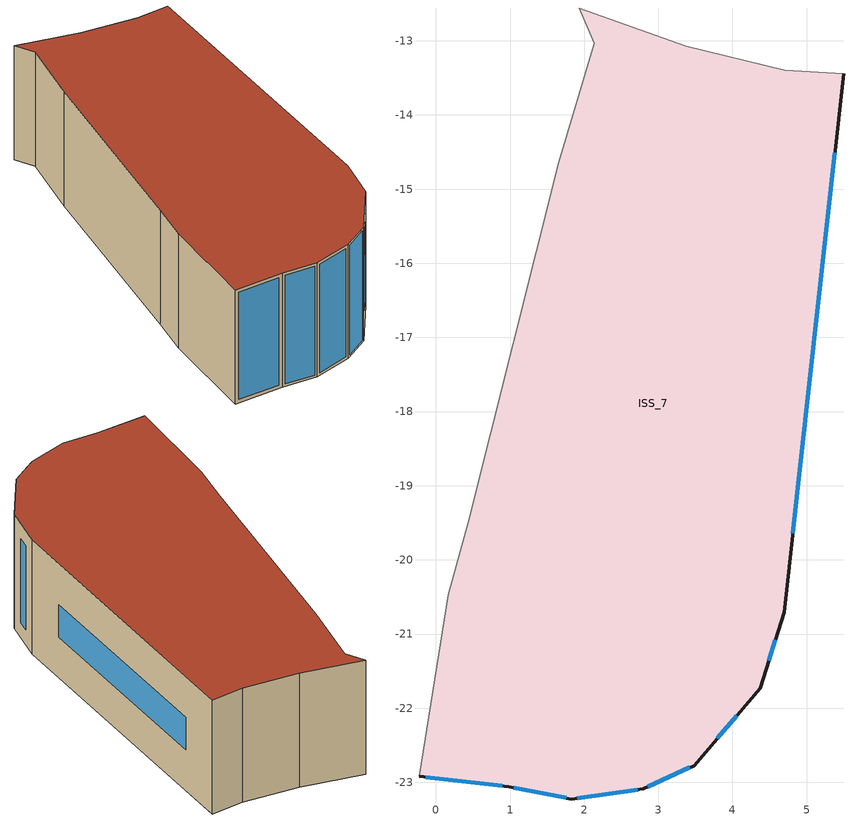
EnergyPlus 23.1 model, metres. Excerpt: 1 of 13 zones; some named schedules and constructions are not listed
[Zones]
ISS_7
 floor outside (90.1-2019 Nonresidential CZ 0 Exterior Floor (Mass)): -0.22,-22.92 0.16,-20.47 0.44,-19.49 1.65,-14.64 2.13,-13.04 1.93,-12.56 3.38,-13.07 4.71,-13.4 5.5,-13.44 4.7,-20.71 4.37,-21.73 3.48,-22.77 2.8,-23.09 1.83,-23.22 0.98,-23.06 z9
 wall outside (90.1-2019 Nonresidential CZ 0 Exterior Wall (Mass)): -0.22,-22.92 0.98,-23.06 1.83,-23.22 2.8,-23.09 3.48,-22.77 4.37,-21.73 4.7,-20.71 5.5,-13.44 z9:12
 wall to ISS_0 (Interior Partition (Mass)_FLIPPED): 5.5,-13.44 4.71,-13.4 3.38,-13.07 1.93,-12.56 2.13,-13.04 1.65,-14.64 0.44,-19.49 z9:12
 wall to ISS_11 (Interior Partition (Mass)): 0.44,-19.49 0.16,-20.47 -0.22,-22.92 z9:12
 window (90.1-2019 Nonresidential CZ 0 Glazing (Operable)): -0.13,-22.93 0.89,-23.05 z9.09:11.91; 1.05,-23.07 1.76,-23.21 z9.07:11.93; 1.9,-23.21 2.72,-23.1 z9.08:11.92; 2.85,-23.06 3.43,-22.8 z9.06:11.94; 3.8,-22.41 4.06,-22.1 z9.48:11.52; 4.49,-21.36 4.58,-21.08 z9.39:11.61; 4.81,-19.64 5.38,-14.51 z10.07:10.93
 roof outside (90.1-2019 Nonresidential CZ 0 Exterior Roof (Mass)): -0.22,-22.92 0.98,-23.06 1.83,-23.22 2.8,-23.09 3.48,-22.77 4.37,-21.73 4.7,-20.71 5.5,-13.44 4.71,-13.4 3.38,-13.07 1.93,-12.56 2.13,-13.04 1.65,-14.64 0.44,-19.49 0.16,-20.47 z12
[Schedule:Week:Daily]
NatVentAvail_ISS_7_11: 47c5d768-7b4a-48a1-808d-429495cd01bc, f7772115-8a17-4abc-aca6-0985ffa1d231, b4131f45-e422-40ec-b2a9-956249e4f700, 338b2587-ee57-4e5b-acb7-2cda7bef30c7, 30954edf-17c5-43a4-9fbb-cfd349146233, fe036796-60d1-4e3b-a834-0a3b108878d4, 5508df6a-9fa0-4c98-a0a9-b120a6e6ca85, 47c5d768-7b4a-48a1-808d-429495cd01bc, 47c5d768-7b4a-48a1-808d-429495cd01bc, 47c5d768-7b4a-48a1-808d-429495cd01bc, 47c5d768-7b4a-48a1-808d-429495cd01bc, 47c5d768-7b4a-48a1-808d-429495cd01bc
NatVentAvail_ISS_7_12: 9e4de668-5c0b-4b18-9f84-43340eb7de64, 3fc7e13c-ba9b-4abf-ad62-5d9c6ae2b19f, 69fd0356-41ca-4566-a63a-875f57287f07, 0f72afe0-3d0d-43cd-bc86-6d366968bbdb, f0756c80-633d-445f-9ada-2880c47accb9, 58a8699a-92a3-475c-a43f-aee051d475cb, a5c75578-db00-4035-a6bd-12d8859ee814, 9e4de668-5c0b-4b18-9f84-43340eb7de64, 9e4de668-5c0b-4b18-9f84-43340eb7de64, 9e4de668-5c0b-4b18-9f84-43340eb7de64, 9e4de668-5c0b-4b18-9f84-43340eb7de64, 9e4de668-5c0b-4b18-9f84-43340eb7de64
NatVentAvail_ISS_7_13: 5668b15e-3178-4749-bdce-f16cad26c077, 43f57ed7-353c-49a5-95b1-fadbab51cf42, 9c120ee9-6e99-46a1-92c9-47147dbc7031, b718a5fb-b2a5-4edc-9616-2dbcbbb84562, 153a99d2-cb69-4770-80c4-b636431e560e, 7b7c670e-dffa-4387-a918-eb8090e016c5, 4ba70f92-26a1-4e22-ae9b-21b3a8cbfbc0, 5668b15e-3178-4749-bdce-f16cad26c077, 5668b15e-3178-4749-bdce-f16cad26c077, 5668b15e-3178-4749-bdce-f16cad26c077, 5668b15e-3178-4749-bdce-f16cad26c077, 5668b15e-3178-4749-bdce-f16cad26c077
NatVentAvail_ISS_7_14: 88ea5642-9558-4173-b52e-b72fd2a468fe, 7b0d70b4-6d3a-40d1-8645-cbeeba61a406, 91a15d1b-25b0-426a-999b-bde4fc834830, 8c6a5d82-2695-4c12-a2d9-937649744301, 5bb90e3b-6f0c-4724-a28a-9f01b1babb02, 70ed6a4c-85b4-46e2-b93d-c81f16dce1f6, 867d212e-9d6f-4428-ab79-ae34f15dca9c, 88ea5642-9558-4173-b52e-b72fd2a468fe, 88ea5642-9558-4173-b52e-b72fd2a468fe, 88ea5642-9558-4173-b52e-b72fd2a468fe, 88ea5642-9558-4173-b52e-b72fd2a468fe, 88ea5642-9558-4173-b52e-b72fd2a468fe
NatVentAvail_ISS_7_15: b7af9413-87d1-46bc-b3f9-c667b2052c9e, 269739aa-2d40-4877-9c61-5931b6ada25a, 7b914f22-7571-4aa1-ad53-4029426c74f7, 158876e2-13fd-4787-95ae-b86d372af880, 8e09e956-a7c9-41fd-ae93-b76491330efa, ad12a31f-083f-4236-bb79-d1e0870e19c1, 36a0acb6-d152-45fe-87a6-d6e7103a6972, b7af9413-87d1-46bc-b3f9-c667b2052c9e, b7af9413-87d1-46bc-b3f9-c667b2052c9e, b7af9413-87d1-46bc-b3f9-c667b2052c9e, b7af9413-87d1-46bc-b3f9-c667b2052c9e, b7af9413-87d1-46bc-b3f9-c667b2052c9e
NatVentAvail_ISS_7_16: cf3db2ff-82b6-488a-930d-133dbca2a297, d93b1293-4c19-4e22-a9a3-3eac806f7c1d, ac425b5f-9c42-4b8b-a498-5879e9bbcc94, a25a4507-8ff0-4e3c-92b1-267f2caeeb71, 5383cc17-6933-44ea-a498-ab2884f15de2, 9bfe174b-c2ed-4b65-a708-190e6d7b11fb, 4fd26251-b100-4953-a9ab-f1e24601d18a, cf3db2ff-82b6-488a-930d-133dbca2a297, cf3db2ff-82b6-488a-930d-133dbca2a297, cf3db2ff-82b6-488a-930d-133dbca2a297, cf3db2ff-82b6-488a-930d-133dbca2a297, cf3db2ff-82b6-488a-930d-133dbca2a297
NatVentAvail_ISS_7_17: f9e61ab1-7728-4d9d-8fe1-b24739b5c8d6, 813cbcb4-7a41-4a84-aec9-93c30a024dbd, 1a5d8876-3cc7-41a9-ba43-12e516d83989, 647e0f2c-778a-4d61-86bf-7f667cec723d, 2aae2edc-2d57-4e3d-973a-0211336ac020, 8d9c377b-d2ea-40e4-b66c-fc3d273aebea, cd556942-927f-4c86-bcef-3c459adf4f8e, f9e61ab1-7728-4d9d-8fe1-b24739b5c8d6, f9e61ab1-7728-4d9d-8fe1-b24739b5c8d6, f9e61ab1-7728-4d9d-8fe1-b24739b5c8d6, f9e61ab1-7728-4d9d-8fe1-b24739b5c8d6, f9e61ab1-7728-4d9d-8fe1-b24739b5c8d6
NatVentAvail_ISS_7_18: b58c5377-15d9-410f-a4cc-43822df6d4e0, 9e2eb322-e243-4a27-926a-d4e3defd8a08, 788a1496-81b9-4997-b196-09e885b656f9, b58c5377-15d9-410f-a4cc-43822df6d4e0, 6d0910fa-c984-4a92-8021-bbf9d67b93f9, a471a66b-f89d-442f-a9a8-48da8b7d5403, febc458f-bbc7-462c-85b9-881f4c73ab04, b58c5377-15d9-410f-a4cc-43822df6d4e0, b58c5377-15d9-410f-a4cc-43822df6d4e0, b58c5377-15d9-410f-a4cc-43822df6d4e0, b58c5377-15d9-410f-a4cc-43822df6d4e0, b58c5377-15d9-410f-a4cc-43822df6d4e0
NatVentAvail_ISS_7_19: a7a8551e-96d3-4fd6-bb0b-fe4ca2dd1986, f8c08b89-5adf-4e28-9409-8752b177d4a8, 524d0afd-2120-4997-92f0-2e86d4c74bf0, 94648f1a-2b8a-4c93-b626-513551805e1d, b85dd538-4fec-4d5e-8158-b1e68b90bbd8, 5b19d2b6-01c4-4e15-9780-7f20e980e38a, dd98143e-ec58-487d-9c8f-1bedbff18c8e, a7a8551e-96d3-4fd6-bb0b-fe4ca2dd1986, a7a8551e-96d3-4fd6-bb0b-fe4ca2dd1986, a7a8551e-96d3-4fd6-bb0b-fe4ca2dd1986, a7a8551e-96d3-4fd6-bb0b-fe4ca2dd1986, a7a8551e-96d3-4fd6-bb0b-fe4ca2dd1986
NatVentAvail_ISS_7_20: 556129f5-a8ab-42ab-bdec-427f6167c670, 2543d355-49e0-4e07-832c-9d94369e5f03, a7a8551e-96d3-4fd6-bb0b-fe4ca2dd1986, 707ad967-478c-4ac9-9f56-108cb743e184, ad2f890c-0a1c-4631-8b94-ab923c3a1fde, e09d4d53-ced4-452a-92ef-7031bfb63e31, 31eafc2d-287a-4af1-b968-868b65c6cfae, 556129f5-a8ab-42ab-bdec-427f6167c670, 556129f5-a8ab-42ab-bdec-427f6167c670, 556129f5-a8ab-42ab-bdec-427f6167c670, 556129f5-a8ab-42ab-bdec-427f6167c670, 556129f5-a8ab-42ab-bdec-427f6167c670
NatVentAvail_ISS_7_21: 0210ffe0-c8c5-4704-a17c-30f6b7ba5182, dc8b5669-3ebe-45cf-9e0a-796c1a786df0, 2e876ef0-6b14-469b-8aab-6b2f59b3159e, 99ba14a1-6c44-4f38-ba13-93252c98763a, 6cac600a-08a1-4369-bc47-e97c0b606d06, 49e001ed-d1c6-436c-bd0c-6ae12f544230, 33232d81-95e6-426a-8847-5e719ea95db1, 0210ffe0-c8c5-4704-a17c-30f6b7ba5182, 0210ffe0-c8c5-4704-a17c-30f6b7ba5182, 0210ffe0-c8c5-4704-a17c-30f6b7ba5182, 0210ffe0-c8c5-4704-a17c-30f6b7ba5182, 0210ffe0-c8c5-4704-a17c-30f6b7ba5182
NatVentAvail_ISS_7_22: 1bd8f6d5-efdc-47d3-8767-3f77d1b1a966, 998d96e1-0d67-4c43-8d66-3cf94210b12a, ff997f24-f6a6-43dc-ac3a-8c8fbd2ec0f4, cb262533-cb30-4446-bc1c-c7c292bc447b, ff731b20-b5fb-4160-a318-e8e97e32bd46, 112c67cb-92bf-435b-ae7b-1489d35ec978, 2bf5643d-2712-495e-b11b-f71902a6beb9, 1bd8f6d5-efdc-47d3-8767-3f77d1b1a966, 1bd8f6d5-efdc-47d3-8767-3f77d1b1a966, 1bd8f6d5-efdc-47d3-8767-3f77d1b1a966, 1bd8f6d5-efdc-47d3-8767-3f77d1b1a966, 1bd8f6d5-efdc-47d3-8767-3f77d1b1a966
NatVentAvail_ISS_7_23: 2ea1310e-d988-40e8-921b-6f63c6c66c5d, 2098abeb-3ad9-48cc-8fa9-fe43be57d8ea, ecac4bea-a4ab-4ca8-b15a-d21bf3634e23, 42f69e0f-da8f-401e-a904-95fe2d631b8b, 0fd5cf7c-50d3-4cef-a79c-1a673837e4a7, fda086fc-4683-4251-a165-0c31756bfeb3, 79ede57d-2ea5-4b6c-a09a-282900601d10, 2ea1310e-d988-40e8-921b-6f63c6c66c5d, 2ea1310e-d988-40e8-921b-6f63c6c66c5d, 2ea1310e-d988-40e8-921b-6f63c6c66c5d, 2ea1310e-d988-40e8-921b-6f63c6c66c5d, 2ea1310e-d988-40e8-921b-6f63c6c66c5d
NatVentAvail_ISS_7_24: ca33ea72-290d-466f-a10d-04f5078d5459, 80ac7100-fecc-432b-b8d8-0aef27925792, 0912e7bf-7941-4e81-81b9-3fe24044cb67, d3ac68ac-e5e1-41af-bbe9-eeafd04eb16f, 9366b974-fd66-436a-86a6-3dff316a52ed, 13d55ff6-3126-4d7e-a0b5-9d8af0269879, f26b9bc5-ebc0-49e0-b6f6-a9aecd680394, ca33ea72-290d-466f-a10d-04f5078d5459, ca33ea72-290d-466f-a10d-04f5078d5459, ca33ea72-290d-466f-a10d-04f5078d5459, ca33ea72-290d-466f-a10d-04f5078d5459, ca33ea72-290d-466f-a10d-04f5078d5459
NatVentAvail_ISS_7_25: 5e0caf0a-0975-4095-aeee-5177679fc916, ef3acc4a-62a7-4368-b11b-0bc0ee34e112, 768736c6-1e3d-478b-935d-de285d9124b7, a7131d28-bfe0-4a79-ba31-4b6647055931, 0b9b0190-0d32-4286-8001-29d5007821be, 1e2a233d-4ecc-4662-8356-21ca5b01d4a7, ed222975-a6bd-4094-8680-d0088485bc24, 5e0caf0a-0975-4095-aeee-5177679fc916, 5e0caf0a-0975-4095-aeee-5177679fc916, 5e0caf0a-0975-4095-aeee-5177679fc916, 5e0caf0a-0975-4095-aeee-5177679fc916, 5e0caf0a-0975-4095-aeee-5177679fc916
NatVentAvail_ISS_7_26: a0b2a994-346e-4f55-a40b-16c7d419b6a2, 93805fc4-68be-4367-b3d0-b1b0e915321a, 5b29b277-6946-4da2-9128-33dfe5b4a573, d8981ea7-3b19-4a0d-892a-4c63977dc961, 0f82b64c-7dc7-406a-8c1e-aa47caf37df0, e373829c-525b-4fac-a1b1-a8f08a7194f4, 21a982b9-085a-47cf-8ea2-cb4a41862746, a0b2a994-346e-4f55-a40b-16c7d419b6a2, a0b2a994-346e-4f55-a40b-16c7d419b6a2, a0b2a994-346e-4f55-a40b-16c7d419b6a2, a0b2a994-346e-4f55-a40b-16c7d419b6a2, a0b2a994-346e-4f55-a40b-16c7d419b6a2
NatVentAvail_ISS_7_27: 80324efd-f152-46ce-8575-1a18cefcb39a, 814fabf4-0522-4fe9-8f4f-1de8b595f9f5, d29c8621-b3bd-4f5f-961a-eec346ff4369, a817186f-8b5f-4d80-8c05-1cb199520749, 2dd3d1b6-e47b-47d8-8fa7-20257f54925f, b9bdd769-4ede-4986-a14d-4a501dff3d8b, 26786c90-2d85-41bd-bb4a-5ca09446c117, 80324efd-f152-46ce-8575-1a18cefcb39a, 80324efd-f152-46ce-8575-1a18cefcb39a, 80324efd-f152-46ce-8575-1a18cefcb39a, 80324efd-f152-46ce-8575-1a18cefcb39a, 80324efd-f152-46ce-8575-1a18cefcb39a
NatVentAvail_ISS_7_28: afddefd6-28d4-442d-ad49-25f7afed06cb, 11ce3725-ac08-45b4-8d15-dba4ddbf81b5, 5c9ea6a9-4a28-445d-8b68-fd476ea83ca3, bbbf1602-9477-4e5e-9481-cd1d7e6d0c49, 647e0f2c-778a-4d61-86bf-7f667cec723d, 7e8d2272-57f1-4e50-bfe5-2ae03f082589, 0210ffe0-c8c5-4704-a17c-30f6b7ba5182, afddefd6-28d4-442d-ad49-25f7afed06cb, afddefd6-28d4-442d-ad49-25f7afed06cb, afddefd6-28d4-442d-ad49-25f7afed06cb, afddefd6-28d4-442d-ad49-25f7afed06cb, afddefd6-28d4-442d-ad49-25f7afed06cb
NatVentAvail_ISS_7_29: 9743d7e3-5405-4d04-9865-b119cb90919b, 491b088b-98a8-4ca1-afb7-5d421815d782, ed3e7bd5-1fa8-481b-8e43-0912eb1fffae, 5533be66-3b4f-405b-b799-99f8e34f8cb0, 647e0f2c-778a-4d61-86bf-7f667cec723d, 647e0f2c-778a-4d61-86bf-7f667cec723d, 86fec154-2770-4333-869b-bb2f9d25b5ef, 9743d7e3-5405-4d04-9865-b119cb90919b, 9743d7e3-5405-4d04-9865-b119cb90919b, 9743d7e3-5405-4d04-9865-b119cb90919b, 9743d7e3-5405-4d04-9865-b119cb90919b, 9743d7e3-5405-4d04-9865-b119cb90919b
NatVentAvail_ISS_7_30: 61e7fb13-a446-4ec6-a607-a4a6cd2284d3, 47c5d768-7b4a-48a1-808d-429495cd01bc, da508a49-ad8b-4e53-b9b2-d0164f52c373, dcf350dc-4f7b-4b5e-b1b8-92644482046e, ee0a353c-06c1-410a-9095-8f6744b1c2f1, 93529c20-7374-44df-b5d5-3c3c54298201, ccaff583-bd9d-4d07-a1ac-620ebebbb31c, 61e7fb13-a446-4ec6-a607-a4a6cd2284d3, 61e7fb13-a446-4ec6-a607-a4a6cd2284d3, 61e7fb13-a446-4ec6-a607-a4a6cd2284d3, 61e7fb13-a446-4ec6-a607-a4a6cd2284d3, 61e7fb13-a446-4ec6-a607-a4a6cd2284d3
NatVentAvail_ISS_7_31: 82c106dd-bc00-4fce-8a04-eb4dc76f4f9c, 707ad967-478c-4ac9-9f56-108cb743e184, ed3e7bd5-1fa8-481b-8e43-0912eb1fffae, bbd0b068-26ff-4e4f-a8c0-b57341ff118f, 22fa6a63-464b-4f2c-a65c-d87b5fc7b7d2, 599195e0-ed3c-47ca-9420-8eb2dc85b173, 45bf7535-998e-43fd-8738-e1cb52290b51, 82c106dd-bc00-4fce-8a04-eb4dc76f4f9c, 82c106dd-bc00-4fce-8a04-eb4dc76f4f9c, 82c106dd-bc00-4fce-8a04-eb4dc76f4f9c, 82c106dd-bc00-4fce-8a04-eb4dc76f4f9c, 82c106dd-bc00-4fce-8a04-eb4dc76f4f9c
NatVentAvail_ISS_7_32: cabfadc2-6953-45da-a61a-3c777a358487, 6c62541d-0fa1-4a40-aa60-21a33239d522, 010681ba-3f35-4375-ab69-e478d26ef3a8, f4995040-d87e-4d6b-8b10-33307671ceab, 40516d12-9d9c-490d-bfd0-43ec75ffd147, f0ca66fc-98c0-45fc-b267-2071b25404df, 912a42c6-4e4a-4a4a-86b4-7e837848d989, cabfadc2-6953-45da-a61a-3c777a358487, cabfadc2-6953-45da-a61a-3c777a358487, cabfadc2-6953-45da-a61a-3c777a358487, cabfadc2-6953-45da-a61a-3c777a358487, cabfadc2-6953-45da-a61a-3c777a358487
NatVentAvail_ISS_7_33: dc0ba347-f5a3-4e9a-83c0-c83cc8bc54ae, ecea5fd7-fd1b-406f-aead-827340311a92, 2e9cac2a-bf76-4c29-afb8-0580842f94bd, 8ddd8f98-3bd6-4dbb-9028-2ad25883ccd4, 3e242ed7-cd6c-40cd-b18f-d34fd88d666a, 2e876ef0-6b14-469b-8aab-6b2f59b3159e, a575a69e-0300-4b39-b79f-9cb5c69989e1, dc0ba347-f5a3-4e9a-83c0-c83cc8bc54ae, dc0ba347-f5a3-4e9a-83c0-c83cc8bc54ae, dc0ba347-f5a3-4e9a-83c0-c83cc8bc54ae, dc0ba347-f5a3-4e9a-83c0-c83cc8bc54ae, dc0ba347-f5a3-4e9a-83c0-c83cc8bc54ae
NatVentAvail_ISS_7_34: c71735a8-d2ba-4572-830a-0894734640e5, 15a84b72-439d-4805-ac4c-ff4de479cb51, 99714c36-b1d6-4269-a341-3a8989bea4df, 2fba47ff-7b53-40d4-9c31-7281f1302855, 3bb729e9-ca62-4469-8274-3f21b47b349f, 8c979c6f-6f2c-4314-9f72-cd5781efeae1, c2eda44f-94bb-4372-852e-6bef2cd02afb, c71735a8-d2ba-4572-830a-0894734640e5, c71735a8-d2ba-4572-830a-0894734640e5, c71735a8-d2ba-4572-830a-0894734640e5, c71735a8-d2ba-4572-830a-0894734640e5, c71735a8-d2ba-4572-830a-0894734640e5
NatVentAvail_ISS_7_35: cb2e8875-93ba-420c-9320-8b74680c8990, e062ad48-5426-41dd-bf23-2009f85f336c, 31e6458c-07ac-4517-9220-31c48d09a3b9, 9b7d131e-3186-449e-8b52-dd4789ce3bba, a86efa0d-8891-41c0-89a9-eb536844657b, 035549cb-7cd7-4bfe-8bc9-e49292565a0c, bd6db147-fc37-4205-9b11-5b6f46a8a82d, cb2e8875-93ba-420c-9320-8b74680c8990, cb2e8875-93ba-420c-9320-8b74680c8990, cb2e8875-93ba-420c-9320-8b74680c8990, cb2e8875-93ba-420c-9320-8b74680c8990, cb2e8875-93ba-420c-9320-8b74680c8990
NatVentAvail_ISS_7_36: 14957d78-7096-4cd0-847d-719851f1f9cb, 556129f5-a8ab-42ab-bdec-427f6167c670, acefeeb5-6950-4d29-9a31-038535040565, c95166c3-0df7-4854-af66-5e402a93c156, f497b814-0ae1-4cd8-a428-8543eff9f638, e9c6165c-14cd-4937-a8e7-b565664e8b78, 768736c6-1e3d-478b-935d-de285d9124b7, 14957d78-7096-4cd0-847d-719851f1f9cb, 14957d78-7096-4cd0-847d-719851f1f9cb, 14957d78-7096-4cd0-847d-719851f1f9cb, 14957d78-7096-4cd0-847d-719851f1f9cb, 14957d78-7096-4cd0-847d-719851f1f9cb
NatVentAvail_ISS_7_37: 647e0f2c-778a-4d61-86bf-7f667cec723d, 3f10379c-0093-4767-992c-fd07ff15a921, a515830e-e99d-4f80-8d2d-bceac72bcc96, 708f4b1b-d897-4e40-ba31-5dcf786ec232, 88f0f781-2095-4cab-811f-fcbeafe84bf1, 9497c3f9-e4f3-4ae8-9b5e-6f440661514e, f0d131bc-7259-480b-abc7-8669a17035a5, 647e0f2c-778a-4d61-86bf-7f667cec723d, 647e0f2c-778a-4d61-86bf-7f667cec723d, 647e0f2c-778a-4d61-86bf-7f667cec723d, 647e0f2c-778a-4d61-86bf-7f667cec723d, 647e0f2c-778a-4d61-86bf-7f667cec723d
NatVentAvail_ISS_7_38: 38160a7b-cedf-439a-8059-5cf7941b4912, 03ce9e7a-65d5-46a4-8d63-0140e1345a37, 14957d78-7096-4cd0-847d-719851f1f9cb, cfbf5411-beb3-41e1-9a23-aa0ca608badd, 8dcef693-7ac2-4f5f-997f-bc84f486b6a7, 7eab9e2b-be06-4916-a95d-86be924a48ab, 54e0b8a6-a6b6-4136-87a9-f83568c42000, 38160a7b-cedf-439a-8059-5cf7941b4912, 38160a7b-cedf-439a-8059-5cf7941b4912, 38160a7b-cedf-439a-8059-5cf7941b4912, 38160a7b-cedf-439a-8059-5cf7941b4912, 38160a7b-cedf-439a-8059-5cf7941b4912
NatVentAvail_ISS_7_39: 42116582-086e-478e-a545-e69779dd8a52, 9d288bcf-82ae-4146-9808-df23f250a1dc, d05bd24d-796b-48bf-8bc5-fa42b119640c, 892ca305-55de-4dc0-af6a-51d8376fde55, 7994c865-9a9e-42bf-96af-63adb22c49f4, dce1a1f0-0f4f-47f8-879e-e82bf6481323, 647e0f2c-778a-4d61-86bf-7f667cec723d, 42116582-086e-478e-a545-e69779dd8a52, 42116582-086e-478e-a545-e69779dd8a52, 42116582-086e-478e-a545-e69779dd8a52, 42116582-086e-478e-a545-e69779dd8a52, 42116582-086e-478e-a545-e69779dd8a52
NatVentAvail_ISS_7_40: 5533be66-3b4f-405b-b799-99f8e34f8cb0, 62544955-a936-482c-906c-381c0f763359, 7b40fb9b-38a4-4381-aacb-8ca0e517f460, 6cff4513-23d9-4409-9f82-67d1129c049c, af7cea50-2548-4713-ade1-bb5f1317633d, a6147425-efa8-4ccf-b728-ea99352bfbcc, d3442ac6-991d-4841-938f-e4596bd3233e, 5533be66-3b4f-405b-b799-99f8e34f8cb0, 5533be66-3b4f-405b-b799-99f8e34f8cb0, 5533be66-3b4f-405b-b799-99f8e34f8cb0, 5533be66-3b4f-405b-b799-99f8e34f8cb0, 5533be66-3b4f-405b-b799-99f8e34f8cb0
NatVentAvail_ISS_7_41: 59d3c64f-cbeb-49ec-8387-58f3f2b90f9d, 66007fb2-c5ae-419e-81cc-261699452ae2, 7d14298f-0906-4f3e-9f36-b6a99c817ed8, bd011661-e40d-459e-81a3-81152da9ae29, a116ffe2-3308-46ed-a124-2af9f3d2e74a, db9fa88f-338c-411f-a84f-49e209720758, 803f9708-a926-4751-926f-f16e332721b0, 59d3c64f-cbeb-49ec-8387-58f3f2b90f9d, 59d3c64f-cbeb-49ec-8387-58f3f2b90f9d, 59d3c64f-cbeb-49ec-8387-58f3f2b90f9d, 59d3c64f-cbeb-49ec-8387-58f3f2b90f9d, 59d3c64f-cbeb-49ec-8387-58f3f2b90f9d
NatVentAvail_ISS_7_42: 2808f7b0-1c0f-4144-87d4-a76f10fee8d9, e3fb42f2-a6d4-4862-bf0f-71ab0796680f, 0818dc65-244d-4940-a860-a19bc4301a4e, 2a278de2-dc39-4bd9-9e82-1f718675efa6, b7428224-98b5-45bc-b742-e868bdf63f7d, ffb6534b-00db-462c-8b74-2842105eb40f, fecb7d50-88e2-4d1a-af6c-68455751857f, 2808f7b0-1c0f-4144-87d4-a76f10fee8d9, 2808f7b0-1c0f-4144-87d4-a76f10fee8d9, 2808f7b0-1c0f-4144-87d4-a76f10fee8d9, 2808f7b0-1c0f-4144-87d4-a76f10fee8d9, 2808f7b0-1c0f-4144-87d4-a76f10fee8d9
NatVentAvail_ISS_7_43: 9dc253b0-e231-4f2b-9ea7-828fee2c37e4, fa0bea73-c2e6-45e3-96d8-af98ac851d88, 9be23fc3-474e-46e7-80ab-479dcdd7b12c, 454bf78a-b83d-4394-8a58-09a865dced9e, b4d43366-15f9-4acc-a29f-34d4b033d256, 4871399f-b61b-4905-af7a-bcd03d8ceefa, 763d6eef-4fd2-4aa6-889b-548632fdfbdf, 9dc253b0-e231-4f2b-9ea7-828fee2c37e4, 9dc253b0-e231-4f2b-9ea7-828fee2c37e4, 9dc253b0-e231-4f2b-9ea7-828fee2c37e4, 9dc253b0-e231-4f2b-9ea7-828fee2c37e4, 9dc253b0-e231-4f2b-9ea7-828fee2c37e4
NatVentAvail_ISS_7_44: 0f435dd7-9992-4b1e-916b-d8ab013a0a25, af6d4643-a23d-428c-a926-324cae536613, 4a1d064e-6624-471d-9067-2aa29d2c6981, 5bd9e082-df74-473f-bff6-e8c21f54018f, 7245a75b-724e-4f00-8039-c1458dfc5d4f, 7cd69c54-cd54-49da-b36e-df01f1c90000, 5bc4788b-fd45-4e6f-9cfe-d2f56625bb94, 0f435dd7-9992-4b1e-916b-d8ab013a0a25, 0f435dd7-9992-4b1e-916b-d8ab013a0a25, 0f435dd7-9992-4b1e-916b-d8ab013a0a25, 0f435dd7-9992-4b1e-916b-d8ab013a0a25, 0f435dd7-9992-4b1e-916b-d8ab013a0a25
NatVentAvail_ISS_7_45: 2e6fd446-64fd-454b-83e0-e820f9a5f52d, 47c5d768-7b4a-48a1-808d-429495cd01bc, 24f82ca7-02df-4b2b-8431-49b57da55878, 9154eef6-d584-40c8-9aaf-951aa9aadaa9, d05bd24d-796b-48bf-8bc5-fa42b119640c, ff37fa68-dd59-4cdc-90b5-d7eb4149bc4b, 2e6fd446-64fd-454b-83e0-e820f9a5f52d, 2e6fd446-64fd-454b-83e0-e820f9a5f52d, 2e6fd446-64fd-454b-83e0-e820f9a5f52d, 2e6fd446-64fd-454b-83e0-e820f9a5f52d, 2e6fd446-64fd-454b-83e0-e820f9a5f52d, 2e6fd446-64fd-454b-83e0-e820f9a5f52d
NatVentAvail_ISS_7_46: 3880684c-4c2a-4487-a7e7-7d189b46f996, e3fb42f2-a6d4-4862-bf0f-71ab0796680f, 4976e6ea-0732-4ae9-9683-e3dbb1fc3b68, 66a4b0d3-9729-4bf5-9d08-4a9be02f38f6, 820141ac-03eb-4e58-a5b8-6f2c45d92f95, 33cd5aa4-a96e-426c-81d2-1221b210cbe2, 15d4cf67-ff78-4ec2-8d50-2fc886172d41, 3880684c-4c2a-4487-a7e7-7d189b46f996, 3880684c-4c2a-4487-a7e7-7d189b46f996, 3880684c-4c2a-4487-a7e7-7d189b46f996, 3880684c-4c2a-4487-a7e7-7d189b46f996, 3880684c-4c2a-4487-a7e7-7d189b46f996
NatVentAvail_ISS_7_47: ee9849e3-887a-499a-b882-28cbc8083034, 4b53910d-d204-4947-a54a-cd3d37a40da5, 1223336f-18bf-437e-8268-c0e1954d8743, 753e93bf-89d1-40d1-b309-9bce8eb9f664, 81dae9b8-5997-469a-9117-cbc3d17ebd06, af543aae-b248-4037-99a1-4d50ae8ffb33, 5d5b2702-2c7f-483b-947f-456a0eea631f, ee9849e3-887a-499a-b882-28cbc8083034, ee9849e3-887a-499a-b882-28cbc8083034, ee9849e3-887a-499a-b882-28cbc8083034, ee9849e3-887a-499a-b882-28cbc8083034, ee9849e3-887a-499a-b882-28cbc8083034
NatVentAvail_ISS_7_48: 30d76fa2-4c50-4b3a-ad17-cc10b9aea00e, b717b5df-fc11-4f22-a0bd-12f8fad6ab1c, 69c12385-b157-4fe4-8344-63f7e2c458b7, 827d8c67-cae4-4eb4-a0be-ff347a9871f8, 2b8b0dab-d679-468d-919a-671dc34f505c, b9656b78-909f-4a35-9a7a-69544d47ec9e, 6b2a8a7c-3353-40dc-b63b-3f8b394cf8f3, 30d76fa2-4c50-4b3a-ad17-cc10b9aea00e, 30d76fa2-4c50-4b3a-ad17-cc10b9aea00e, 30d76fa2-4c50-4b3a-ad17-cc10b9aea00e, 30d76fa2-4c50-4b3a-ad17-cc10b9aea00e, 30d76fa2-4c50-4b3a-ad17-cc10b9aea00e
NatVentAvail_ISS_7_49: e0015b53-feea-4429-ada7-d76f0b9231d1, 55596048-ec17-487a-902e-c55c7eb9ace5, b853b29e-9c2c-4892-bd5c-8d3a8b51e72a, 252c8724-0607-4cdb-be98-c91667e48fc6, c2935997-d6a9-4e1d-b60c-1610340fb184, c9327b22-8aae-4475-9a9a-6cf8266ffa2d, 47a5a79d-addb-4f5c-b3b1-a9e1da72ace4, e0015b53-feea-4429-ada7-d76f0b9231d1, e0015b53-feea-4429-ada7-d76f0b9231d1, e0015b53-feea-4429-ada7-d76f0b9231d1, e0015b53-feea-4429-ada7-d76f0b9231d1, e0015b53-feea-4429-ada7-d76f0b9231d1
NatVentAvail_ISS_7_50: ce5cffd1-dfe9-4efa-b3d5-d671689116b9, 7b40fb9b-38a4-4381-aacb-8ca0e517f460, a6f73b0e-533f-4f09-9ae1-883daf27fab8, 0938b528-273c-47a1-9994-1ea175fea59f, 88c98681-de3d-4e86-ac7d-cc4d1fde16bc, 384e5245-378b-4e4a-ad9e-28e078c8ad76, 430e81d0-f273-4145-8489-7b59100bae38, ce5cffd1-dfe9-4efa-b3d5-d671689116b9, ce5cffd1-dfe9-4efa-b3d5-d671689116b9, ce5cffd1-dfe9-4efa-b3d5-d671689116b9, ce5cffd1-dfe9-4efa-b3d5-d671689116b9, ce5cffd1-dfe9-4efa-b3d5-d671689116b9
NatVentAvail_ISS_7_51: cc87b3bc-a484-4a66-ba94-8dbdbdef3971, 12642c11-dbef-4302-a739-7d4c22e4cf91, 235e2975-71d9-4922-b088-0a3fc6f7e5c8, fd6bbb1e-dcd4-4596-a6b1-b28f948110c9, 17666d23-c914-44f2-9bf1-9adc02903633, 8a363d2e-cb01-49ae-b4df-73bd649d6a56, 599195e0-ed3c-47ca-9420-8eb2dc85b173, cc87b3bc-a484-4a66-ba94-8dbdbdef3971, cc87b3bc-a484-4a66-ba94-8dbdbdef3971, cc87b3bc-a484-4a66-ba94-8dbdbdef3971, cc87b3bc-a484-4a66-ba94-8dbdbdef3971, cc87b3bc-a484-4a66-ba94-8dbdbdef3971
NatVentAvail_ISS_7_52: 645b4d4e-ac9d-495e-9a63-2e4d1f50bce6, 645b4d4e-ac9d-495e-9a63-2e4d1f50bce6, 645b4d4e-ac9d-495e-9a63-2e4d1f50bce6, 645b4d4e-ac9d-495e-9a63-2e4d1f50bce6, 645b4d4e-ac9d-495e-9a63-2e4d1f50bce6, 645b4d4e-ac9d-495e-9a63-2e4d1f50bce6, 645b4d4e-ac9d-495e-9a63-2e4d1f50bce6, 645b4d4e-ac9d-495e-9a63-2e4d1f50bce6, 645b4d4e-ac9d-495e-9a63-2e4d1f50bce6, 645b4d4e-ac9d-495e-9a63-2e4d1f50bce6, 645b4d4e-ac9d-495e-9a63-2e4d1f50bce6, 645b4d4e-ac9d-495e-9a63-2e4d1f50bce6
CoolAvail_ISS_8_0: a417bc9b-de5d-478e-ac5a-152c6a4f7a89, 836c73d3-2576-4144-97e6-c70854d764d6, f21eb7b5-cb40-4ed3-bbb3-f16760163231, 53be7783-fd64-423c-a27b-175849620a87, 22bc9668-a33e-41c7-ae03-98d5d5175df1, 2412ec26-a0f2-4143-834a-9f1852bb9a24, c20c6325-035d-4fcf-ab28-c6ec7fc70f12, a417bc9b-de5d-478e-ac5a-152c6a4f7a89, a417bc9b-de5d-478e-ac5a-152c6a4f7a89, a417bc9b-de5d-478e-ac5a-152c6a4f7a89, a417bc9b-de5d-478e-ac5a-152c6a4f7a89, a417bc9b-de5d-478e-ac5a-152c6a4f7a89
CoolAvail_ISS_8_1: 600e6f81-509e-41a3-bf2a-7f4d4cd3f12d, 9c59bec2-965e-4264-86f9-2795118ffd9a, 27e7b16b-72d9-431f-b453-2e2977553cfc, 50203e56-6c21-4e68-9ed3-ec361ae7fbf5, 3c5e5518-20ab-4da8-b48c-757ccb7e7b16, 3e445df1-7824-4703-812c-c04ceaa15678, 9ed38821-d607-4615-af28-74997d602d41, 600e6f81-509e-41a3-bf2a-7f4d4cd3f12d, 600e6f81-509e-41a3-bf2a-7f4d4cd3f12d, 600e6f81-509e-41a3-bf2a-7f4d4cd3f12d, 600e6f81-509e-41a3-bf2a-7f4d4cd3f12d, 600e6f81-509e-41a3-bf2a-7f4d4cd3f12d
CoolAvail_ISS_8_2: fefa7470-6499-4d9c-b07b-9c7f88e447d1, a7dcafae-2906-446c-9b26-0086116a9b99, 3c5e5518-20ab-4da8-b48c-757ccb7e7b16, 54ed71e1-a682-4fa7-a082-a69a991a5405, 836c73d3-2576-4144-97e6-c70854d764d6, 880b13ef-80d1-48a6-8c94-5c4a55c71318, fa33bd47-d0f2-41b1-b05b-c4f59bf5be52, fefa7470-6499-4d9c-b07b-9c7f88e447d1, fefa7470-6499-4d9c-b07b-9c7f88e447d1, fefa7470-6499-4d9c-b07b-9c7f88e447d1, fefa7470-6499-4d9c-b07b-9c7f88e447d1, fefa7470-6499-4d9c-b07b-9c7f88e447d1
CoolAvail_ISS_8_3: a964d107-99e5-4c3f-80a4-b375b6296ccf, 2bf5643d-2712-495e-b11b-f71902a6beb9, 5cc6bdb1-05a1-42f5-8221-9d794d79924b, 2a3339b3-e2e2-45cf-b4ec-3f7e3fbc4b55, 3115536e-5706-4f12-9700-b6739fd72d3d, a417bc9b-de5d-478e-ac5a-152c6a4f7a89, fb0c9244-f965-4aaa-a2ea-ef8543a84256, a964d107-99e5-4c3f-80a4-b375b6296ccf, a964d107-99e5-4c3f-80a4-b375b6296ccf, a964d107-99e5-4c3f-80a4-b375b6296ccf, a964d107-99e5-4c3f-80a4-b375b6296ccf, a964d107-99e5-4c3f-80a4-b375b6296ccf
CoolAvail_ISS_8_4: 6da0d640-41d6-4d81-b6cd-84a96e27eb92, dc335e7b-e40b-45d7-a3b8-b3f38785f657, 0a8c2671-be92-4c7e-aefa-c823da672600, 25096b80-bc5d-4046-ae34-9a421a7ba3f3, 17924a3c-c327-41d2-8c3e-03fad28696f8, 5b6cb459-1bee-44b7-8ed4-1532ec9fd585, dc335e7b-e40b-45d7-a3b8-b3f38785f657, 6da0d640-41d6-4d81-b6cd-84a96e27eb92, 6da0d640-41d6-4d81-b6cd-84a96e27eb92, 6da0d640-41d6-4d81-b6cd-84a96e27eb92, 6da0d640-41d6-4d81-b6cd-84a96e27eb92, 6da0d640-41d6-4d81-b6cd-84a96e27eb92
CoolAvail_ISS_8_5: 1b2b79ad-1cd5-4e6e-8a93-2c334258d025, 7fac5dca-6247-45cd-8dfd-59ff1113f6d2, 0d3f302e-39b3-46db-91ad-ebb567b88478, 2ed8bb58-8f91-4013-ab6e-6fc83ace663d, 6d769ada-60ce-4cc0-b9dc-2cb87715f69f, 34333be0-0b36-417a-bdaa-6125df437898, 1771ffd5-caa0-4928-820c-20e77cdef4f0, 1b2b79ad-1cd5-4e6e-8a93-2c334258d025, 1b2b79ad-1cd5-4e6e-8a93-2c334258d025, 1b2b79ad-1cd5-4e6e-8a93-2c334258d025, 1b2b79ad-1cd5-4e6e-8a93-2c334258d025, 1b2b79ad-1cd5-4e6e-8a93-2c334258d025
CoolAvail_ISS_8_6: 5786a1c6-38cc-438a-a068-25cba8108d9f, 99714c36-b1d6-4269-a341-3a8989bea4df, b6e89017-2100-4019-9f46-5af95941ae45, ad3a6a62-cc7b-4c7e-a7e5-a267f50f4db2, 9b5191b9-2555-434d-b0ed-037681804869, 77e88983-67f6-4b44-98dd-3054537edaa1, dbd4606c-3431-4140-add9-9da3cfab12af, 5786a1c6-38cc-438a-a068-25cba8108d9f, 5786a1c6-38cc-438a-a068-25cba8108d9f, 5786a1c6-38cc-438a-a068-25cba8108d9f, 5786a1c6-38cc-438a-a068-25cba8108d9f, 5786a1c6-38cc-438a-a068-25cba8108d9f
CoolAvail_ISS_8_7: c21ce18f-258a-42b2-8b25-b9ab2e27f413, b43b7172-e3fb-4373-bdc9-8f749b47d15a, bf85736a-8573-442e-bd85-ff585c752e59, 517003f4-7d9d-40fb-96d9-487fb39c5bf8, d911e7df-975a-4f11-9ff0-e05dcd8c4814, ecacc597-b4bd-4c38-8eed-319bf132f5de, d5c7f0f5-559e-4bac-bf6a-45cfbae4ef2a, c21ce18f-258a-42b2-8b25-b9ab2e27f413, c21ce18f-258a-42b2-8b25-b9ab2e27f413, c21ce18f-258a-42b2-8b25-b9ab2e27f413, c21ce18f-258a-42b2-8b25-b9ab2e27f413, c21ce18f-258a-42b2-8b25-b9ab2e27f413
CoolAvail_ISS_8_8: c855a87a-381b-46c5-9509-19cdc15a7f16, 301e79a2-4036-4552-9288-b8d9b4fa0011, 93b745e8-7b9f-4e30-bf71-441b1fdfacd8, e88b8bb8-62ab-4327-a7bc-c4fc003f64de, bbe2ed1d-55af-43bf-9d37-65de6e4a3dd3, 0d434c85-d0d1-4a07-af58-6785c255dbec, 12531b47-a778-409a-afc3-5f5a1a383e38, c855a87a-381b-46c5-9509-19cdc15a7f16, c855a87a-381b-46c5-9509-19cdc15a7f16, c855a87a-381b-46c5-9509-19cdc15a7f16, c855a87a-381b-46c5-9509-19cdc15a7f16, c855a87a-381b-46c5-9509-19cdc15a7f16
CoolAvail_ISS_8_9: 0e76d949-a282-46ec-b801-109060926de2, b4f32424-d3d6-4af7-a79c-c04e2e11757a, 12531b47-a778-409a-afc3-5f5a1a383e38, e719e640-7e00-489b-8edd-bfe7804a2d2a, b5618662-c7cc-49cd-b34e-3453c7b254f5, 1922962d-f5d9-4df7-88ca-7a33a5eb062f, dd18dc81-d582-4864-a0d4-3ada93574e7f, 0e76d949-a282-46ec-b801-109060926de2, 0e76d949-a282-46ec-b801-109060926de2, 0e76d949-a282-46ec-b801-109060926de2, 0e76d949-a282-46ec-b801-109060926de2, 0e76d949-a282-46ec-b801-109060926de2
CoolAvail_ISS_8_10: f2bd7b92-6a91-4a89-8048-be345e62b38b, 12531b47-a778-409a-afc3-5f5a1a383e38, cb1b75e0-4137-4ada-927f-2a61dd554a3e, 09a565fc-3c68-4068-ac26-319aca6ba4b6, 816801dc-b40d-4246-9c25-0442f06b9d2d, 4eb1512c-ff09-472e-9494-275f9ae03200, 5d9c1a4a-b97f-4733-94bd-e5325f87bb21, f2bd7b92-6a91-4a89-8048-be345e62b38b, f2bd7b92-6a91-4a89-8048-be345e62b38b, f2bd7b92-6a91-4a89-8048-be345e62b38b, f2bd7b92-6a91-4a89-8048-be345e62b38b, f2bd7b92-6a91-4a89-8048-be345e62b38b
CoolAvail_ISS_8_11: 12531b47-a778-409a-afc3-5f5a1a383e38, 2626e346-23d2-4094-83a7-631a79799c78, 0bedf773-e20a-4acd-be5e-dfccc22e870d, 24e94fec-3535-439c-998b-a71de5d75a6d, d685fd45-53cd-4718-a5ea-5b6e2e856276, 3d46383b-c6ac-4ba4-9cc0-c0f1da04c7fa, 770208d9-5b4d-4cf1-9200-3452b372fe61, 12531b47-a778-409a-afc3-5f5a1a383e38, 12531b47-a778-409a-afc3-5f5a1a383e38, 12531b47-a778-409a-afc3-5f5a1a383e38, 12531b47-a778-409a-afc3-5f5a1a383e38, 12531b47-a778-409a-afc3-5f5a1a383e38
CoolAvail_ISS_8_12: 2a49bd9e-9915-47a3-954b-a32c9e47500b, 9e08d60f-c9da-484f-bf9e-7837ddd3a511, 85e938f2-61f0-4092-8ec3-83b8dffe3a66, 8ebf287d-460c-41da-8c03-126490aeafa5, 22e4fa96-4470-425b-901e-3615cbdfe0e1, 40eb410b-8b97-46fa-b254-2115dea6cfaa, 4159b8c2-2a64-4123-9940-32357fc1731d, 2a49bd9e-9915-47a3-954b-a32c9e47500b, 2a49bd9e-9915-47a3-954b-a32c9e47500b, 2a49bd9e-9915-47a3-954b-a32c9e47500b, 2a49bd9e-9915-47a3-954b-a32c9e47500b, 2a49bd9e-9915-47a3-954b-a32c9e47500b
CoolAvail_ISS_8_13: 384848ea-7a93-4560-b8ee-ec5266d10625, 614eb25d-e5b8-4107-b54b-5d4158fd9056, 59b33663-589d-48c1-a5c1-6e20830883ec, 6ba29500-ac7b-4d70-ac47-6c007b368cfb, 132cd3ec-a83f-49cf-8648-a09370be4941, f1fc106d-a514-46ef-bff2-05a4dc8aca2f, bdc6b1a4-79d0-4c65-b25e-944cb2d2051c, 384848ea-7a93-4560-b8ee-ec5266d10625, 384848ea-7a93-4560-b8ee-ec5266d10625, 384848ea-7a93-4560-b8ee-ec5266d10625, 384848ea-7a93-4560-b8ee-ec5266d10625, 384848ea-7a93-4560-b8ee-ec5266d10625
CoolAvail_ISS_8_14: da2abcf1-a83d-4caf-99ac-7c2a62dbec30, 70f22cb4-fad8-4aff-b708-de0332d0e58b, b07bd2ae-9cba-45b5-94c7-ce2a78ca4f52, ad638a53-e99d-4644-a045-98fca4859651, fa417855-4ce0-4d2e-8270-c4067d276175, e9d39820-b5ab-4219-8fdb-1f6ea82e7d9a, e7a75f08-2c2f-4d5a-9285-086150afe440, da2abcf1-a83d-4caf-99ac-7c2a62dbec30, da2abcf1-a83d-4caf-99ac-7c2a62dbec30, da2abcf1-a83d-4caf-99ac-7c2a62dbec30, da2abcf1-a83d-4caf-99ac-7c2a62dbec30, da2abcf1-a83d-4caf-99ac-7c2a62dbec30
CoolAvail_ISS_8_15: bf8d8d08-b5da-4eab-ab81-c7e2bc4feb84, 46694bac-1659-4936-ac25-1dc587c6151e, a7b93b7c-bb0d-4569-8ab5-263289a88eca, a6f73b0e-533f-4f09-9ae1-883daf27fab8, 7b0ea395-4744-4def-9f57-029d3dd74e19, 08c1e39c-960a-433e-9073-45c2b326f8cf, 9e58fef7-265b-4234-b35d-6513099853ff, bf8d8d08-b5da-4eab-ab81-c7e2bc4feb84, bf8d8d08-b5da-4eab-ab81-c7e2bc4feb84, bf8d8d08-b5da-4eab-ab81-c7e2bc4feb84, bf8d8d08-b5da-4eab-ab81-c7e2bc4feb84, bf8d8d08-b5da-4eab-ab81-c7e2bc4feb84
CoolAvail_ISS_8_16: 3b99b908-b67b-4082-9c57-f14cd4e20175, dcbf5a53-533c-48f1-bc7a-10c307c2ce74, 621fc430-6fa7-41aa-8575-27ae71a9f12b, 200463b3-062d-4a1d-bf36-fed1ff2f7d55, 7b2f8ec2-5717-4fe3-bdd1-4fc2317bb685, e6926a56-27a5-4f4a-8ddb-61bd12851976, b85d8ef4-832d-42d6-8bbc-591c5725e4ae, 3b99b908-b67b-4082-9c57-f14cd4e20175, 3b99b908-b67b-4082-9c57-f14cd4e20175, 3b99b908-b67b-4082-9c57-f14cd4e20175, 3b99b908-b67b-4082-9c57-f14cd4e20175, 3b99b908-b67b-4082-9c57-f14cd4e20175
CoolAvail_ISS_8_17: faf318e1-52bb-44b2-9559-41b3001244a9, c66cfd29-5af9-4e6c-a3ee-f7fb6640c622, fb7c023f-ec03-413f-b07d-d92b9ac5b466, 46f68e28-e864-40da-a2bf-d5357412eaba, 4700d6ba-9606-44f7-8714-5d4f0055c1bd, 7d5eb8ac-639b-46e3-bfbf-afe987bda89d, bb15e84b-718d-49d9-a2ed-4de5b00f072d, faf318e1-52bb-44b2-9559-41b3001244a9, faf318e1-52bb-44b2-9559-41b3001244a9, faf318e1-52bb-44b2-9559-41b3001244a9, faf318e1-52bb-44b2-9559-41b3001244a9, faf318e1-52bb-44b2-9559-41b3001244a9
CoolAvail_ISS_8_18: c71ad370-f608-45ec-94ff-412ab9c8d591, dc39d774-00dd-4167-add5-508ae4c5a254, aaaaf936-ef6c-4fa6-9fe8-a1a3edeff047, c71ad370-f608-45ec-94ff-412ab9c8d591, 85667b0f-253c-4fc0-b1a3-b59c0e00e3e3, f12a5308-02be-4f39-b291-fa425260f8d2, 39a611e9-6e07-44f2-bfbf-68aadf2830ba, c71ad370-f608-45ec-94ff-412ab9c8d591, c71ad370-f608-45ec-94ff-412ab9c8d591, c71ad370-f608-45ec-94ff-412ab9c8d591, c71ad370-f608-45ec-94ff-412ab9c8d591, c71ad370-f608-45ec-94ff-412ab9c8d591
CoolAvail_ISS_8_19: cf4da5fc-813a-42c6-a8cf-2b9b26fcd408, 5b5307dd-8704-4429-9e64-81538c3ab81d, 72f27e0f-b599-4d81-9918-0a94f5cc3f49, 47d734c6-dcec-4011-bd95-46f6d7a86160, 9cf70d63-5f0f-41fb-a418-96e44ca164e6, 6548734e-50a1-4eab-b1a1-846b9a044538, 5218c88c-08ca-4979-97bd-068abec87058, cf4da5fc-813a-42c6-a8cf-2b9b26fcd408, cf4da5fc-813a-42c6-a8cf-2b9b26fcd408, cf4da5fc-813a-42c6-a8cf-2b9b26fcd408, cf4da5fc-813a-42c6-a8cf-2b9b26fcd408, cf4da5fc-813a-42c6-a8cf-2b9b26fcd408
CoolAvail_ISS_8_20: 4a28bebf-378b-4e0c-98c7-5912cbc0f532, 3acbb844-98a0-44dd-9f8c-a763c2830a79, cf4da5fc-813a-42c6-a8cf-2b9b26fcd408, 88bcd4fe-2e18-43e4-966d-ed453cccf67b, 3cb64b28-6660-477c-87e6-b5ec23b45f9e, fff63c10-cad4-4c0c-a8a8-9c0b9824a16e, 31665143-5f46-4cf0-bce6-529c360b87a2, 4a28bebf-378b-4e0c-98c7-5912cbc0f532, 4a28bebf-378b-4e0c-98c7-5912cbc0f532, 4a28bebf-378b-4e0c-98c7-5912cbc0f532, 4a28bebf-378b-4e0c-98c7-5912cbc0f532, 4a28bebf-378b-4e0c-98c7-5912cbc0f532
CoolAvail_ISS_8_21: 10ea3e9c-c8e4-4c9f-9a24-6f8235490943, 7fac5dca-6247-45cd-8dfd-59ff1113f6d2, fdb1ab0e-c8ed-4873-981d-3b4b36397622, fa0bea73-c2e6-45e3-96d8-af98ac851d88, 41617b40-5751-42f6-8f46-a5aadaf03c91, b0a7b671-b70a-4647-ab0c-9003cefbd400, 939bb1c0-6e51-47b4-9cfe-0db9ee19da19, 10ea3e9c-c8e4-4c9f-9a24-6f8235490943, 10ea3e9c-c8e4-4c9f-9a24-6f8235490943, 10ea3e9c-c8e4-4c9f-9a24-6f8235490943, 10ea3e9c-c8e4-4c9f-9a24-6f8235490943, 10ea3e9c-c8e4-4c9f-9a24-6f8235490943
CoolAvail_ISS_8_22: 820141ac-03eb-4e58-a5b8-6f2c45d92f95, ca7a26c0-72df-4689-81e8-63cdea68c050, d67e7feb-ccfe-464f-92c3-b16381141cd6, cebbc58f-77ce-4730-93be-abe6f592f073, bd45c754-21c7-4c35-83bf-dd566571be01, 3880684c-4c2a-4487-a7e7-7d189b46f996, 6e76de09-a941-4bd2-b96f-27ccec68bb94, 820141ac-03eb-4e58-a5b8-6f2c45d92f95, 820141ac-03eb-4e58-a5b8-6f2c45d92f95, 820141ac-03eb-4e58-a5b8-6f2c45d92f95, 820141ac-03eb-4e58-a5b8-6f2c45d92f95, 820141ac-03eb-4e58-a5b8-6f2c45d92f95
CoolAvail_ISS_8_23: d70b2462-30a3-417d-9b55-76244d579941, 15f13d3f-b812-470b-b1af-9bdc06affd63, 5b780c38-c860-4b71-bae9-05cf259ed1fe, e1876e78-e687-400e-be40-ea94c5217d87, 8fdf88a8-82d9-410f-843e-46d4e1988e20, 597babd5-8b72-400e-8490-dbf98d6e2a09, 6da934b6-2253-4638-820a-9997a3fc5da8, d70b2462-30a3-417d-9b55-76244d579941, d70b2462-30a3-417d-9b55-76244d579941, d70b2462-30a3-417d-9b55-76244d579941, d70b2462-30a3-417d-9b55-76244d579941, d70b2462-30a3-417d-9b55-76244d579941
CoolAvail_ISS_8_24: 475d144a-8d13-4d58-a2da-3ab2e93dc7e7, 789598b5-f611-412a-b310-098c0f691a5d, 755330d8-1b22-4534-a02a-c53480b3a4e5, f78329c8-9ffc-489f-a2f5-fb6cb1761558, b2c2869d-ed13-4fac-99c7-aaf49e3b7844, 090aaad5-a128-486d-b200-6d922c48acf5, 44e7aa45-dbd7-4abf-8184-9797e4b36311, 475d144a-8d13-4d58-a2da-3ab2e93dc7e7, 475d144a-8d13-4d58-a2da-3ab2e93dc7e7, 475d144a-8d13-4d58-a2da-3ab2e93dc7e7, 475d144a-8d13-4d58-a2da-3ab2e93dc7e7, 475d144a-8d13-4d58-a2da-3ab2e93dc7e7
CoolAvail_ISS_8_25: 2b311644-3143-4e4f-ad19-09aa724a8dff, fe849b11-955d-4684-bbd0-a1e9b4aa19b6, 2e6fd446-64fd-454b-83e0-e820f9a5f52d, 9d987cba-2a7a-496d-b90f-662575cd5dd9, 59074af8-0a25-4315-856b-2edfad9a8916, 3a1e6eef-4dd5-40d8-a92a-1dea604d18d4, 01b983bd-2d17-4f0a-968b-3c204645bb15, 2b311644-3143-4e4f-ad19-09aa724a8dff, 2b311644-3143-4e4f-ad19-09aa724a8dff, 2b311644-3143-4e4f-ad19-09aa724a8dff, 2b311644-3143-4e4f-ad19-09aa724a8dff, 2b311644-3143-4e4f-ad19-09aa724a8dff
CoolAvail_ISS_8_26: 545cab68-ce3c-483e-81aa-25f490a46d86, e9d7cb86-8601-40d2-95b1-3c92e2f1f32f, e268dd3c-0642-40bb-803e-666368799ee4, ae668b5a-15f4-4d0c-9872-3a52cf0d1db1, c3fa998d-de58-419b-80c0-a574417382d2, 7d81ac5d-b26f-415c-8e6a-4ece4cfa260c, a498241e-d729-40bc-991e-5e8d708b7bc9, 545cab68-ce3c-483e-81aa-25f490a46d86, 545cab68-ce3c-483e-81aa-25f490a46d86, 545cab68-ce3c-483e-81aa-25f490a46d86, 545cab68-ce3c-483e-81aa-25f490a46d86, 545cab68-ce3c-483e-81aa-25f490a46d86
CoolAvail_ISS_8_27: e013dee8-fee1-44bd-93ae-b3065944c017, d6b96865-a13e-4037-9788-64715abd1b9b, 8b5f9b8a-5b1f-4d82-ae2a-c83ae0d0c6d3, fe860b76-c3cd-4067-b260-22ef71d79255, 1038f0ee-0592-4279-8759-f8a5b7ff0be9, 38166ebe-7deb-496d-aee1-63fe53fd5d6f, f328ec1c-159e-4b23-a9ba-813a56d7d32e, e013dee8-fee1-44bd-93ae-b3065944c017, e013dee8-fee1-44bd-93ae-b3065944c017, e013dee8-fee1-44bd-93ae-b3065944c017, e013dee8-fee1-44bd-93ae-b3065944c017, e013dee8-fee1-44bd-93ae-b3065944c017
CoolAvail_ISS_8_28: e95ca637-2c29-443c-aac9-ba59b1dee0f8, b6064c5e-1f52-49ba-bab2-bca20717d0fd, 868b4ff2-61c0-4b7b-9a5f-ca60dd09d27a, 08289204-ecfb-4d65-829f-a1414e8ace1a, 46f68e28-e864-40da-a2bf-d5357412eaba, f83a6363-48d5-4fba-9f21-57b9a9ad5f78, 10ea3e9c-c8e4-4c9f-9a24-6f8235490943, e95ca637-2c29-443c-aac9-ba59b1dee0f8, e95ca637-2c29-443c-aac9-ba59b1dee0f8, e95ca637-2c29-443c-aac9-ba59b1dee0f8, e95ca637-2c29-443c-aac9-ba59b1dee0f8, e95ca637-2c29-443c-aac9-ba59b1dee0f8
CoolAvail_ISS_8_29: 571d3694-669f-439a-bcb0-6cf6216108a2, 1a79cb03-f92c-4589-8d75-bc6275836837, 8661a43f-711f-4b17-8503-5213d123ea7a, a0229f07-dc1c-4560-a905-13b11cc59c09, 46f68e28-e864-40da-a2bf-d5357412eaba, 46f68e28-e864-40da-a2bf-d5357412eaba, a568f926-99aa-414a-a7ea-b3768ceeb753, 571d3694-669f-439a-bcb0-6cf6216108a2, 571d3694-669f-439a-bcb0-6cf6216108a2, 571d3694-669f-439a-bcb0-6cf6216108a2, 571d3694-669f-439a-bcb0-6cf6216108a2, 571d3694-669f-439a-bcb0-6cf6216108a2
CoolAvail_ISS_8_30: 45061b19-febd-4526-9570-1f21a7086f0c, 12531b47-a778-409a-afc3-5f5a1a383e38, 59666eb1-6c28-46bb-940b-6ca59630d910, cd744dcf-dce2-4d4b-a7f8-daa602f3d211, 0ca7b911-3826-4d48-a57a-7394f15a51f2, f6108009-b0aa-49ae-94be-0677e594ceb6, 820c4c58-c42d-41e9-b215-4e7bf05f5197, 45061b19-febd-4526-9570-1f21a7086f0c, 45061b19-febd-4526-9570-1f21a7086f0c, 45061b19-febd-4526-9570-1f21a7086f0c, 45061b19-febd-4526-9570-1f21a7086f0c, 45061b19-febd-4526-9570-1f21a7086f0c
CoolAvail_ISS_8_31: 9cc47e2c-ee00-4099-96b8-4162a42716a7, 88bcd4fe-2e18-43e4-966d-ed453cccf67b, 8661a43f-711f-4b17-8503-5213d123ea7a, 10df2edd-0f84-4e5f-b701-53d8b9d13dc2, 2a0d46ec-18cd-4a02-8e4a-311bff42c3ea, cb1b3717-686f-4d32-bbe1-ea75913f93bd, fc997b3a-f9f1-40cb-b1c0-d35cee9c5c25, 9cc47e2c-ee00-4099-96b8-4162a42716a7, 9cc47e2c-ee00-4099-96b8-4162a42716a7, 9cc47e2c-ee00-4099-96b8-4162a42716a7, 9cc47e2c-ee00-4099-96b8-4162a42716a7, 9cc47e2c-ee00-4099-96b8-4162a42716a7
